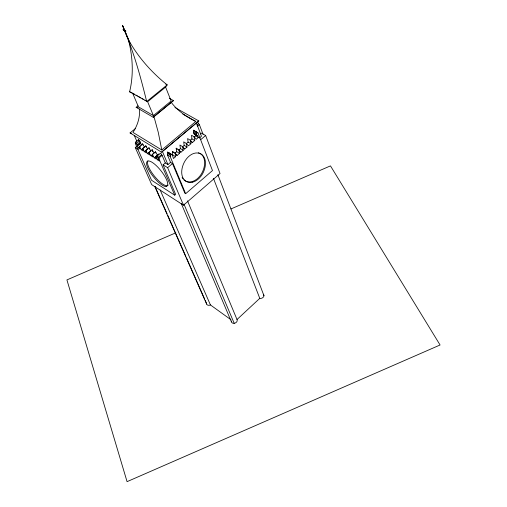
<?xml version="1.0" encoding="UTF-8"?>
<svg xmlns="http://www.w3.org/2000/svg" width="507" height="507" viewBox="0 0 507 507"><rect width="100%" height="100%" fill="white"/><g stroke="black" fill="none" stroke-linecap="round" stroke-linejoin="round"><path stroke-width="0.76" d="M139.45 146.479L141.339 149.78L144.501 147.15L142.625 143.842L139.45 146.479L140.109 149.014L138.341 147.917L137.029 144.558L135.369 142.22L138.544 139.596L140.205 141.928L141.504 145.3M129.608 91.773C133.797 74.732 132.745 56.492 128.436 39.806C138.132 57.202 151.606 72.45 167.177 84.884L165.612 87.103L147.638 101.742L129.608 91.773L132.01 92.87M195.214 131.338L198.034 132.961L212.484 170.574L185.651 193.712L184.846 193.199L172.494 163.552L170.548 162.354L167.405 154.838L167.861 153.596L167.678 152.081L171.271 154.724L172.272 154.705L173.457 158.501L175.599 156.695L175.137 153.076L172.355 151.397L172.817 155.009L175.599 156.695M185.651 193.712L170.187 156.536L170.644 155.294L170.46 153.773M190.695 141.542L192.375 142.524L194.745 140.521L191.938 138.886L191.519 135.268L194.333 136.896L196.139 139.349L198.376 137.454L197.654 135.597L196.792 135.559L193.978 133.937L193.547 132.828L193.706 130.21L198.034 132.961M196.792 135.559L196.367 134.45L196.526 131.833M135.578 128.404L130.071 132.929L161.562 152.189L198.82 120.945L174.947 107.503M231.357 321.026A3.042 2.351 -22.9 0 0 234.684 323.206A3.042 2.351 -22.9 0 0 237.01 319.518L259.774 298.35A3.01 2.301 -20.6 0 0 263.291 297.172A3.01 2.301 -20.6 0 0 263.329 294.256M137.974 105.817L136.149 107.3L153.203 117.256L173.464 100.595L169.325 98.288M136.884 146.181L135.255 147.531L151.688 184.63L183.483 205.221L220.038 173.552L205.639 135.508L201.38 133.068L200.284 133.987M135.369 142.22L135.325 143.538L151.517 180.232L174.719 195.17L175.631 194.384L163.07 164.838L165.314 162.943L167.931 164.566L170.548 162.354M175.967 154.768L177.076 155.446L179.516 153.387L178.939 149.876L176.151 148.202L176.728 151.707L179.516 153.387M179.751 151.574L180.866 152.246L183.23 150.249L182.697 146.7L179.903 145.04L180.441 148.576L183.23 150.249M183.54 148.38L184.656 149.045L187.001 147.062L186.475 143.525L183.673 141.871L184.206 145.408L187.001 147.062M190.924 143.754L188.122 142.106L187.577 138.582L190.385 140.224L190.924 143.754L188.471 145.826L186.475 143.525M199.276 138.075L201.469 136.218L196.482 123.163M163.07 164.838L167.627 167.678L172.494 163.552M200.696 139.685L205.639 135.508M174.782 153.348L176.728 151.707M178.667 150.072L180.441 148.576M182.45 146.884L184.206 145.408M186.158 143.76L188.122 142.106M190.163 140.382L191.938 138.886M193.889 137.245L195.563 135.832L198.376 137.454M158.925 153.862L155.725 156.549L157.544 159.844L159.496 161.055L157.443 157.214L157.424 155.833L160.637 153.139L162.107 155.364L165.314 162.943M196.722 123.163L197.762 122.288L199.403 124.703L203.041 134.273M174.719 195.17L158.361 157.398L161.575 154.698M196.97 125.014L198.529 123.702M158.894 158.064L162.107 155.364M157.544 159.844L159.141 158.501M197.324 126.446L199.403 124.703M152.315 154.439L155.51 151.764L157.474 155.148L154.286 157.823L152.315 154.439L153.038 157.043L150.934 155.738L148.969 152.366L152.163 149.704L154.122 153.076L150.934 155.738M139.444 108.897C140.217 117.199 137.517 125.527 132.973 132.422L161.79 149.983L195.835 121.471L182.793 114.1M161.562 152.189L198.82 120.945M145.775 150.389L147.695 153.729L150.871 151.073L148.963 147.74L145.775 150.389L146.491 152.981L144.501 151.745L142.619 148.437L145.801 145.794L147.67 149.102M144.501 151.745L147.144 149.546M137.029 144.558L140.205 141.928M137.492 145.604L140.661 142.98M137.448 145.889L140.616 143.266M138.341 147.917L140.445 146.174M135.325 143.538L136.377 142.663M136.155 143.576L139.324 140.952M134.659 94.315L132.606 93.142L138.455 106.882L153.393 115.583L171.125 101.013L165.612 87.103M153.203 117.256L173.464 100.595M125.654 30.61L124.532 30.033L122.498 25.35L124.361 30.167L125.837 31.054L124.545 30.61L125.837 31.054M123.1 29.52L124.392 29.957L123.1 29.52L124.399 30.54C134.247 53.362 140.743 77.47 146.694 101.558L167.177 84.884L165.789 84.13M123.283 29.964L124.576 30.401L130.255 43.678M175.828 232.795L66.924 279.915L127.067 481.65L440.076 344.988L330.469 165.884L231.002 208.922M172.272 154.705L169.49 153.013L168.489 153.032L167.678 152.081M136.149 107.3L138.094 107.845M130.071 132.929L131.522 133.385M195.835 121.471C186.494 116.921 177.659 110.83 171.328 102.484M128.265 39.939L128.575 39.882L124.716 30.477M136.022 95.094L137.391 95.88M138.76 96.66L140.807 97.832M142.175 98.612L143.538 99.397M144.907 100.177L146.954 101.349M195.778 131.852L197.47 132.821M193.921 131.871L196.741 133.493M193.547 132.828L196.367 134.45M197.654 135.597L194.84 133.968L195.563 135.832M170.162 154.046L171.271 154.724M167.861 153.596L170.644 155.294M167.405 154.838L170.187 156.536M141.339 149.78L143.367 151.042L142.619 148.437M147.695 153.729L149.685 154.965L148.969 152.366M154.286 157.823L156.34 159.097L155.725 156.549M135.255 147.531L138.31 149.426M205.253 300.442L206.52 303.332A2.979 2.25 -23.9 0 0 210.437 304.948L230.989 319.759M193.706 130.21L194.65 131.205M190.385 140.224L192.375 142.524M182.697 146.7L184.656 149.045M172.355 151.397L173.324 152.575M175.137 153.076L177.076 155.446M176.151 148.202L177.114 149.388M178.939 149.876L180.866 152.246M157.424 155.833L158.361 157.398M134.298 135.432L136.966 141.516M155.009 186.411L167.095 213.834M167.728 215.279L185.854 256.415M186.494 257.86L204.613 299.003M154.781 186.437L206.634 304.08M160.18 190.049L210.437 304.948M181.233 203.408L231.407 321.818M183.94 204.074L234.196 323.301M167.627 167.678L183.483 205.221M162.493 151.656L167.931 164.566M169.49 153.013L169.934 154.077M147.638 101.742L153.393 115.583M187.508 200.835L237.01 319.518M123.277 29.381L123.455 29.824M125.483 30.75L125.666 31.193M122.498 25.35L124.392 29.957M213.466 178.363L259.774 298.35M217.877 174.687L263.932 295.632M154.001 116.73L158.26 132.327L161.79 149.983M145.801 145.794L146.168 147.1M155.51 151.764L155.871 153.07M148.963 147.74L149.311 149.033M152.163 149.704L152.689 151.656M142.625 143.842L142.949 145.116M138.544 139.596L138.81 140.654M194.333 136.896L194.745 140.521M147.93 160.858A17.13 5.285 49.8 0 0 157.588 179.732A13.727 4.227 49.7 0 0 167.082 185.682A17.194 5.292 49.8 0 0 168.185 185.042M198.364 152.772A17.346 11.484 -58.6 0 1 202.394 172.069A13.828 9.139 -58.7 0 1 191.393 181.74A17.232 11.395 -58.8 0 1 183.876 179.801M182.926 178.718A17.232 11.395 -58.8 0 1 182.133 177.431M192.21 182.247A13.841 9.132 -58.7 0 0 203.212 172.564A17.358 11.484 -58.6 0 0 195.537 153.038A13.885 9.196 -58.8 0 0 184.174 162.468A17.244 11.395 -58.8 0 0 192.21 182.247M166.163 186.462A17.194 5.279 49.8 0 0 157.867 167.202A13.784 4.24 49.8 0 0 148.152 160.979A17.137 5.273 49.8 0 0 156.682 180.505A13.733 4.214 49.7 0 0 166.163 186.462"/></g></svg>
